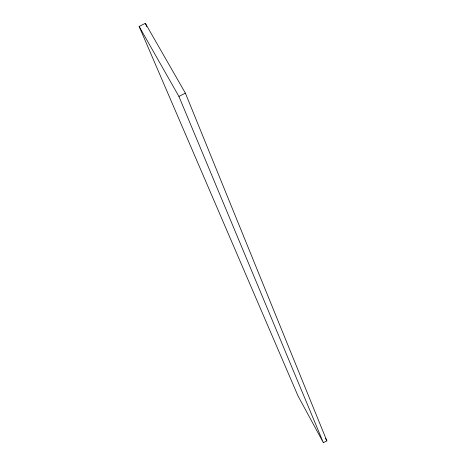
<?xml version="1.0" encoding="UTF-8"?>
<svg xmlns="http://www.w3.org/2000/svg" width="466" height="466" viewBox="0 0 466 466"><rect width="100%" height="100%" fill="white"/><g stroke="black" fill="none" stroke-linecap="round" stroke-linejoin="round"><path stroke-width="0.7" d="M323.375 442.7L326.858 440.859L185.375 93.124L145.345 23.3L139.142 26.445L298.077 396.065L323.375 442.7L178.915 96.427L139.142 26.445M178.915 96.427L185.375 93.124M325.466 438.302L326.858 440.859M145.345 23.3L146.761 26.655"/></g></svg>
